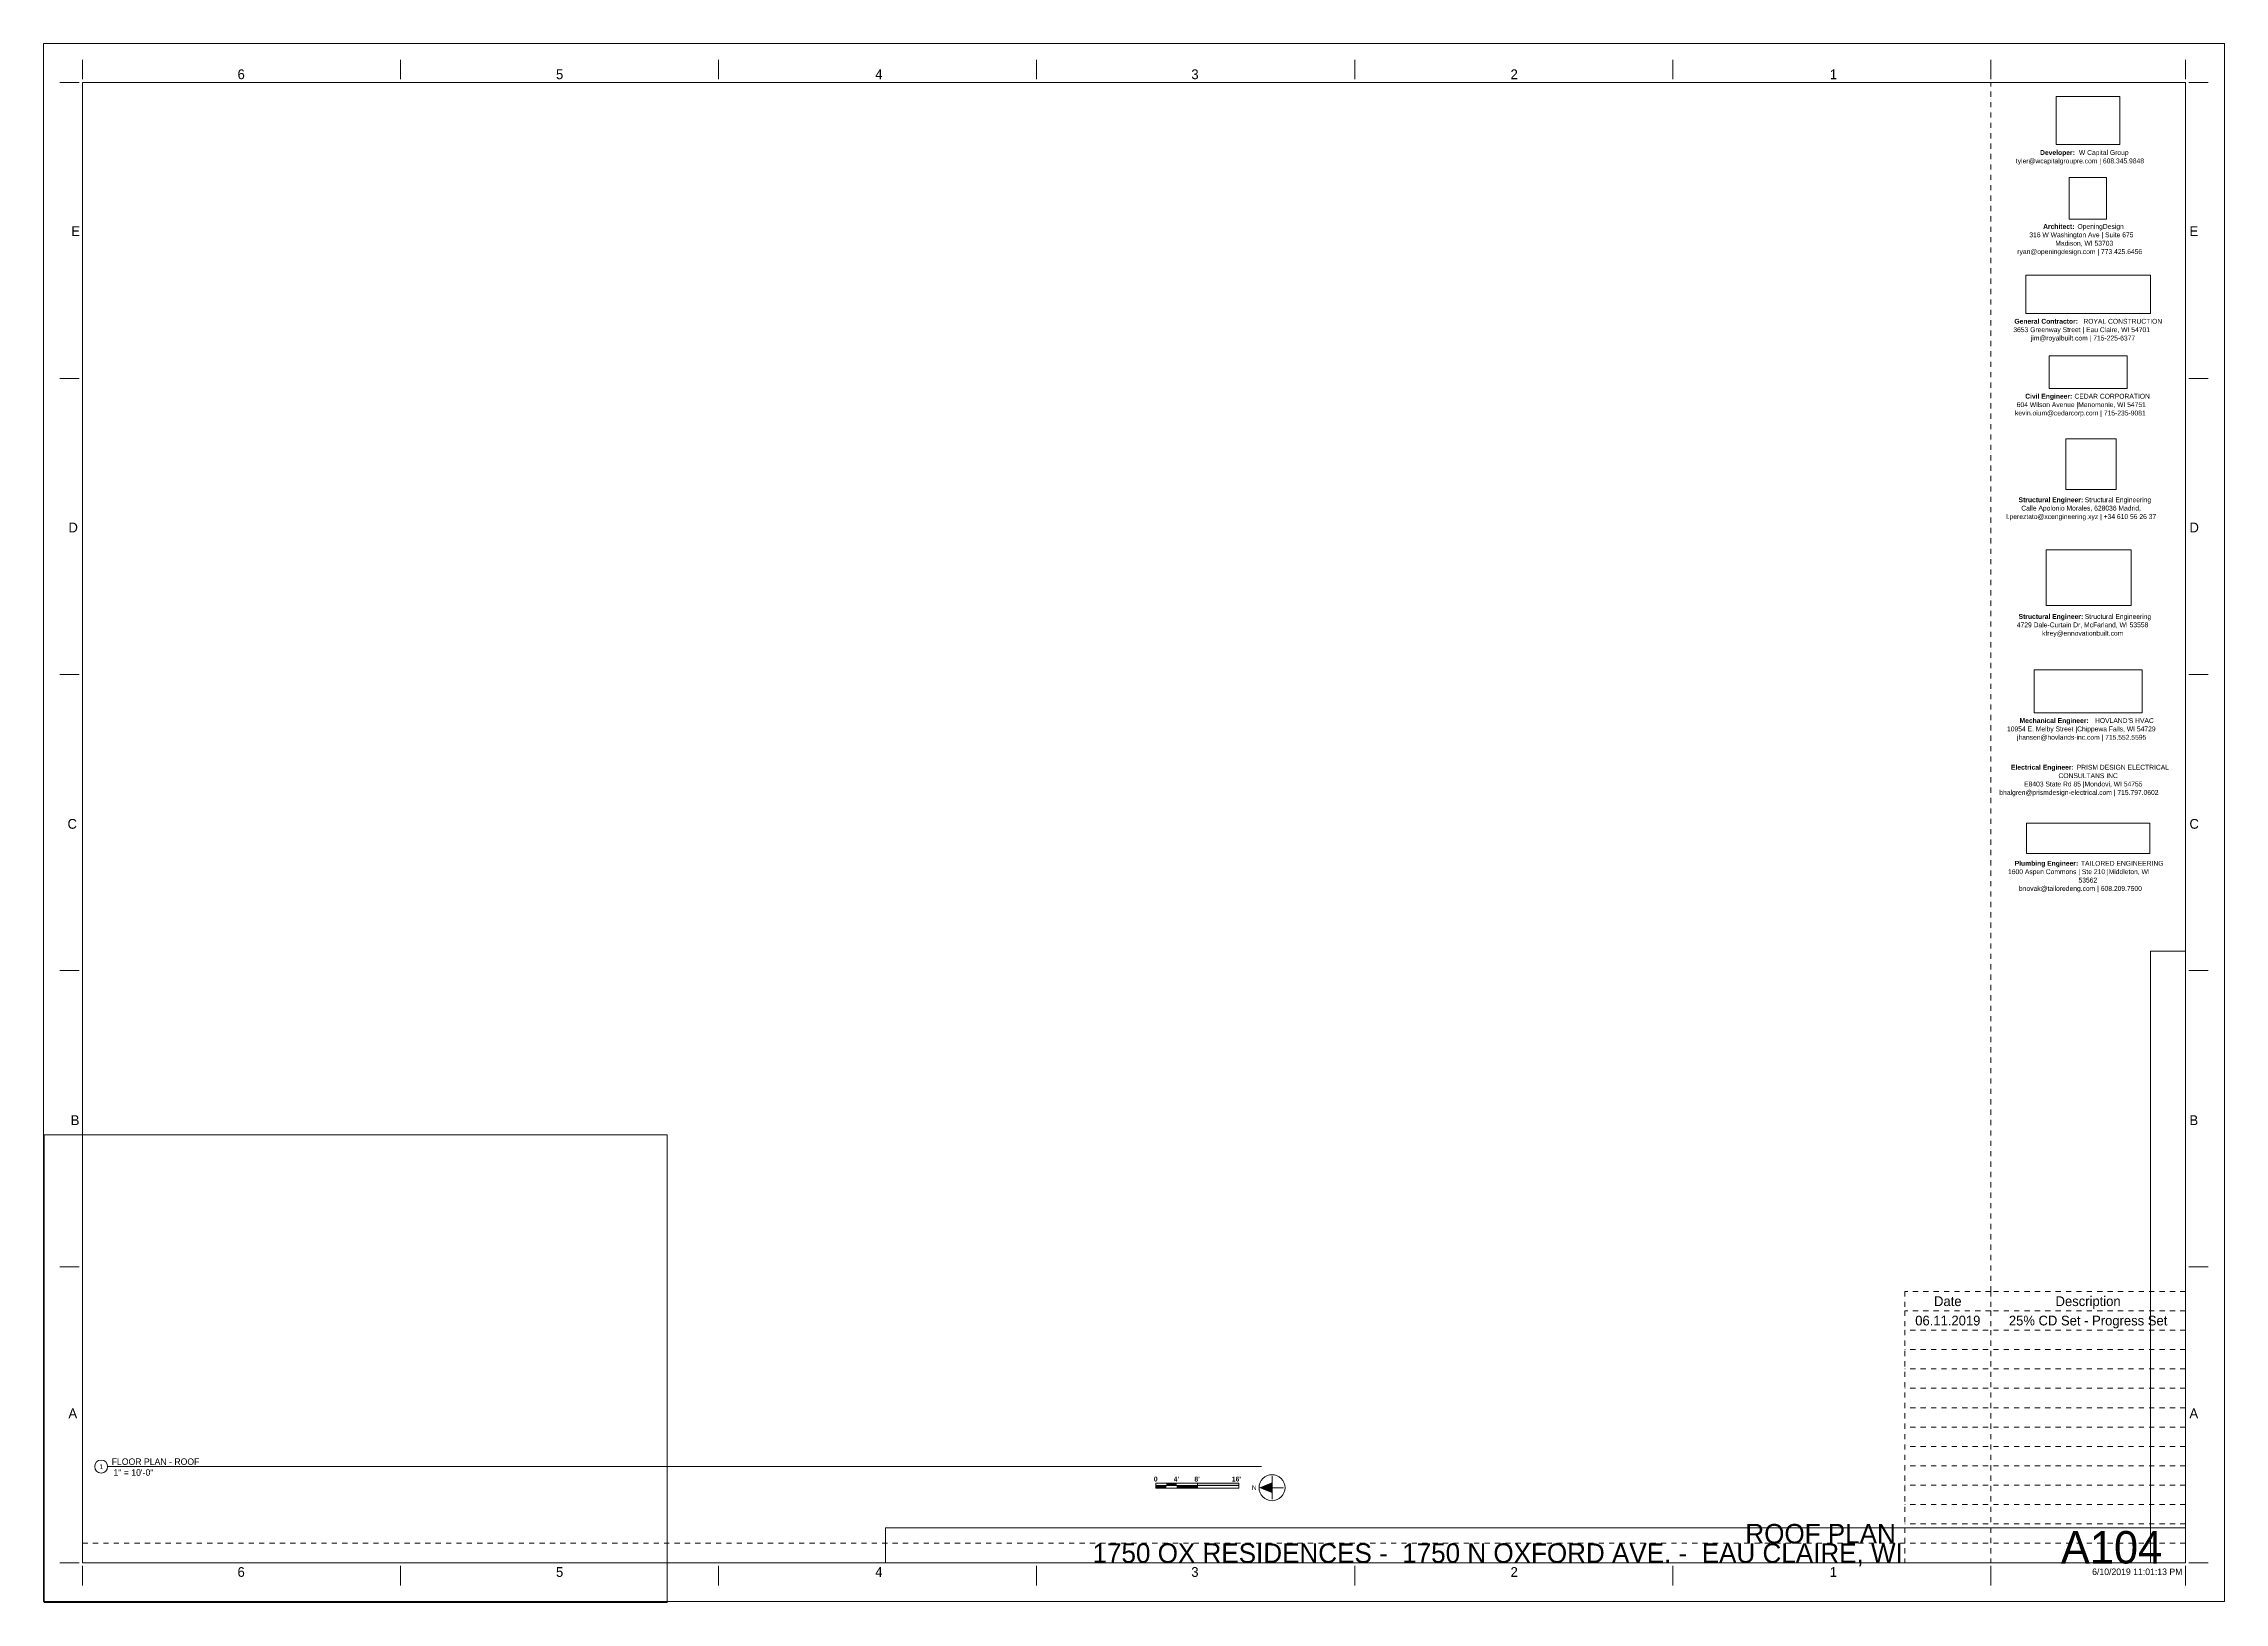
# Paper-space layout 'Layout1' of a CAD drawing. Header units: inches. Extents: x 0 to 42, y 0 to 30.
import ezdxf

# ---------------------------------------------------------------- set-up
doc = ezdxf.new("R2010")
doc.units = ezdxf.units.IN
doc.header["$MEASUREMENT"] = 0
doc.linetypes.add('Dot 1_32_', pattern=[0.03125, 0, -0.03125])
for name, color, linetype, lineweight in [('A-ANNO-NOTE', 131, 'Continuous', 9), ('A-DETL', 90, 'Continuous', 9), ('G-ANNO-SCHD', 231, 'Continuous', 9), ('G-ANNO-TTLB', 6, 'Continuous', 9), ('G-ANNO-TTLB-MEDM', 33, 'Continuous', 20)]:
    doc.layers.add(name, color=color, linetype=linetype, lineweight=lineweight)
doc.layers.add('G-ANNO-NPLT', color=191, linetype='Continuous', plot=False)
doc.styles.add('Arial_2', font='arial.ttf', dxfattribs={"height": 0.09375})
doc.styles.add('Century Gothic_2', font='ufonts.com_century-gothic.ttf', dxfattribs={"height": 0.1875})
doc.styles.add('Century Gothic_3', font='ufonts.com_century-gothic.ttf', dxfattribs={"height": 0.09375})
doc.styles.add('Century Gothic_4', font='ufonts.com_century-gothic.ttf', dxfattribs={"height": 0.125})
doc.styles.add('Century Gothic_5', font='ufonts.com_century-gothic.ttf', dxfattribs={"height": 0.625})
doc.styles.add('Century Gothic_6', font='ufonts.com_century-gothic.ttf', dxfattribs={"height": 0.375})
doc.styles.add('Century Gothic_B_1', font='GOTHICB.TTF', dxfattribs={"height": 0.09375})
picture_1 = doc.add_image_def('image1.jpg', size_in_pixel=(785, 514))
picture_2 = doc.add_image_def('image2.png', size_in_pixel=(300, 300))
picture_3 = doc.add_image_def('image3.jpg', size_in_pixel=(336, 83))
picture_4 = doc.add_image_def('image4.jpg', size_in_pixel=(278, 110))
picture_5 = doc.add_image_def('image5.jpg', size_in_pixel=(302, 126))
picture_6 = doc.add_image_def('image6.jpg', size_in_pixel=(261, 80))
picture_7 = doc.add_image_def('image7.jpg', size_in_pixel=(344, 261))
picture_8 = doc.add_image_def('image8.jpg', size_in_pixel=(547, 610))
picture_9 = doc.add_image_def('image9.jpg', size_in_pixel=(95, 1663))
picture_10 = doc.add_image_def('image10.jpg', size_in_pixel=(3536, 95))

# ---------------------------------------------------------------- blocks, each defined once
blk = doc.blocks.new('OD Title Block - 30x42 - CDs - one-598439-ROOF PLAN')
at = {"layer": 'G-ANNO-TTLB'}
for p, q in [((-0.01, 30.014), (41.99, 30.014)), ((-0.01, 0.014), (-0.01, 30.014)), ((41.99, 0.014), (41.99, 30.014)), ((-0.01, 0.014), (41.99, 0.014))]:
    blk.add_line(p, q, dxfattribs=at)
at = {"layer": 'G-ANNO-TTLB', "linetype": 'Dot 1_32_', "lineweight": 13}
for p, q in [((37.49, 5.989), (37.49, 29.264)), ((0.74, 1.137), (35.905, 1.137))]:
    blk.add_line(p, q, dxfattribs=at)
at = {"layer": 'G-ANNO-TTLB-MEDM'}
for p, q in [((0.74, 29.326), (0.74, 29.701)), ((6.865, 29.326), (6.865, 29.701)), ((12.99, 29.326), (12.99, 29.701)), ((19.115, 29.326), (19.115, 29.701)), ((25.24, 29.326), (25.24, 29.701)), ((31.365, 29.326), (31.365, 29.701)), ((37.49, 29.326), (37.49, 29.701)), ((41.24, 29.326), (41.24, 29.701)), ((0.677, 29.264), (0.302, 29.264)), ((0.74, 29.264), (41.24, 29.264)), ((0.74, 29.264), (0.74, 0.764)), ((41.24, 29.264), (41.24, 0.764)), ((41.302, 29.264), (41.677, 29.264)), ((0.677, 23.564), (0.302, 23.564)), ((41.302, 23.564), (41.677, 23.564)), ((0.677, 17.864), (0.302, 17.864)), ((41.302, 17.864), (41.677, 17.864)), ((0.677, 12.164), (0.302, 12.164)), ((41.302, 12.164), (41.677, 12.164)), ((0.677, 6.464), (0.302, 6.464)), ((41.302, 6.464), (41.677, 6.464)), ((0.677, 0.764), (0.302, 0.764)), ((0.74, 0.764), (41.24, 0.764)), ((0.74, 0.701), (0.74, 0.326)), ((6.865, 0.701), (6.865, 0.326)), ((12.99, 0.701), (12.99, 0.326)), ((19.115, 0.701), (19.115, 0.326)), ((25.24, 0.701), (25.24, 0.326)), ((31.365, 0.701), (31.365, 0.326)), ((37.49, 0.701), (37.49, 0.326)), ((41.24, 0.701), (41.24, 0.326)), ((41.302, 0.764), (41.677, 0.764))]:
    blk.add_line(p, q, dxfattribs=at)
at = {"layer": 'G-ANNO-TTLB', "attachment_point": 1}
for s, insert, char_height, width, style in [('6', (3.725, 29.517), 0.188, 0.17675, 'Century Gothic_2'), ('5', (9.858, 29.517), 0.188, 0.17675, 'Century Gothic_2'), ('4', (16.007, 29.517), 0.188, 0.17675, 'Century Gothic_2'), ('3', (22.094, 29.517), 0.188, 0.17675, 'Century Gothic_2'), ('2', (28.242, 29.517), 0.188, 0.17675, 'Century Gothic_2'), ('1', (34.391, 29.517), 0.188, 0.17675, 'Century Gothic_2'), ('tyler@wcapitalgroupre.com | 608.345.9848', (37.974, 27.802), 0.09375, 3.36141, 'Century Gothic_3'), ('Developer: ', (38.44, 27.964), 0.09375, 0.90584, 'Century Gothic_B_1'), ('W Capital Group', (39.188, 27.964), 0.09375, 1.32878, 'Century Gothic_3'), ('E', (0.523, 26.497), 0.188, 0.17044, 'Century Gothic_2'), ('Architect: ', (38.499, 26.54), 0.09375, 0.80169, 'Century Gothic_B_1'), ('OpeningDesign', (39.16, 26.54), 0.09375, 1.212, 'Century Gothic_3'), ('E', (41.317, 26.497), 0.188, 0.17044, 'Century Gothic_2'), ('ryan@openingdesign.com | 773.425.6456', (38.002, 26.056), 0.09375, 3.21937, 'Century Gothic_3'), ('316 W Washington Ave | Suite 675', (38.233, 26.379), 0.09375, 2.65756, 'Century Gothic_3'), ('Madison, WI 53703', (38.733, 26.217), 0.09375, 1.44556, 'Century Gothic_3'), ('3653 Greenway Street | Eau Claire, WI 54701', (37.925, 24.552), 0.09375, 3.4845, 'Century Gothic_3'), ('General Contractor: ', (37.946, 24.714), 0.09375, 1.60969, 'Century Gothic_B_1'), ('jim@royalbuilt.com | 715-225-6377', (38.263, 24.391), 0.09375, 2.66387, 'Century Gothic_3'), ('ROYAL CONSTRUCTION', (39.274, 24.714), 0.09375, 1.82116, 'Century Gothic_3'), ('604 Wilson Avenue |Menomonie, WI 54751', (37.99, 23.109), 0.09375, 3.32669, 'Century Gothic_3'), ('Civil Engineer: ', (38.154, 23.271), 0.09375, 1.14888, 'Century Gothic_B_1'), ('CEDAR CORPORATION', (39.102, 23.271), 0.09375, 1.78012, 'Century Gothic_3'), ('kevin.oium@cedarcorp.com | 715-235-9081', (37.956, 22.948), 0.09375, 3.40559, 'Century Gothic_3'), ('Structural Engineer: ', (38.026, 21.277), 0.09375, 1.54341, 'Century Gothic_B_1'), ('Calle Apolonio Morales, 628036 Madrid, ', (38.078, 21.116), 0.09375, 3.15309, 'Century Gothic_3'), ('Structural Engineering', (39.3, 21.277), 0.09375, 1.69175, 'Century Gothic_3'), ('D', (0.468, 20.791), 0.188, 0.23672, 'Century Gothic_2'), ('l.pereztato@xcengineering.xyz | +34 610 56 26 37', (37.787, 20.954), 0.09375, 3.81591, 'Century Gothic_3'), ('D', (41.317, 20.791), 0.188, 0.23672, 'Century Gothic_2'), ('Structural Engineer: ', (38.026, 19.03), 0.09375, 1.54341, 'Century Gothic_B_1'), ('Structural Engineering', (39.3, 19.03), 0.09375, 1.69175, 'Century Gothic_3'), ('4729 Dale-Curtain Dr, McFarland, WI 53558', (37.992, 18.869), 0.09375, 3.32037, 'Century Gothic_3'), ('kfrey@ennovationbuilt.com', (38.479, 18.707), 0.09375, 2.13994, 'Century Gothic_3'), ('10954 E. Melby Street |Chippewa Falls, WI 54729', (37.803, 16.865), 0.09375, 3.77487, 'Century Gothic_3'), ('Mechanical Engineer: ', (38.045, 17.026), 0.09375, 1.76119, 'Century Gothic_B_1'), ("HOVLAND'S HVAC", (39.498, 17.026), 0.09375, 1.42663, 'Century Gothic_3'), ('jhansen@hovlands-inc.com | 715.552.5595', (37.996, 16.704), 0.09375, 3.31091, 'Century Gothic_3'), ('Electrical Engineer: ', (37.88, 16.127), 0.09375, 1.53394, 'Century Gothic_B_1'), ('CONSULTANS INC', (38.794, 15.965), 0.09375, 1.37613, 'Century Gothic_3'), ('PRISM DESIGN ELECTRICAL ', (39.146, 16.127), 0.09375, 2.09891, 'Century Gothic_3'), ('bhalgren@prismdesign-electrical.com | 715.797.0602', (37.656, 15.642), 0.09375, 4.13469, 'Century Gothic_3'), ('E8403 State Rd 85 |Mondovi, WI 54755', (38.133, 15.804), 0.09375, 2.9795, 'Century Gothic_3'), ('C', (0.45, 15.084), 0.188, 0.25881, 'Century Gothic_2'), ('C', (41.317, 15.084), 0.188, 0.25881, 'Century Gothic_2'), ('Plumbing Engineer: ', (37.951, 14.277), 0.09375, 1.54656, 'Century Gothic_B_1'), ('1600 Aspen Commons | Ste 210 |Middleton, WI ', (37.823, 14.116), 0.09375, 3.77172, 'Century Gothic_3'), ('53562', (39.18, 13.954), 0.0937, 0.44188, 'Century Gothic_3'), ('TAILORED ENGINEERING', (39.227, 14.277), 0.09375, 1.87166, 'Century Gothic_3'), ('bnovak@tailoredeng.com | 608.209.7500', (38.034, 13.793), 0.09375, 3.21622, 'Century Gothic_3'), ('B', (0.512, 9.378), 0.188, 0.18306, 'Century Gothic_2'), ('B', (41.317, 9.378), 0.188, 0.18306, 'Century Gothic_2'), ('A', (0.468, 3.734), 0.188, 0.23672, 'Century Gothic_2'), ('A', (41.317, 3.734), 0.188, 0.23672, 'Century Gothic_2'), ('6', (3.724, 0.679), 0.188, 0.17675, 'Century Gothic_2'), ('5', (9.858, 0.679), 0.188, 0.17675, 'Century Gothic_2'), ('4', (16.007, 0.679), 0.188, 0.17675, 'Century Gothic_2'), ('3', (22.093, 0.679), 0.188, 0.17675, 'Century Gothic_2'), ('2', (28.242, 0.679), 0.188, 0.17675, 'Century Gothic_2'), ('1', (34.39, 0.679), 0.188, 0.17675, 'Century Gothic_2')]:
    blk.add_mtext(s, dxfattribs=dict(at, insert=insert, char_height=char_height, width=width, style=style))
at = {"layer": 'G-ANNO-TTLB'}
image = blk.add_image(picture_7, insert=(38.752, 28.068), size_in_units=(1.226, 0.93), dxfattribs=at)
image.dxf.flags = 7
image = blk.add_image(picture_8, insert=(38.999, 26.632), size_in_units=(0.719, 0.802), rotation=0, dxfattribs=at)
image.dxf.flags = 7
image = blk.add_image(picture_6, insert=(38.163, 24.818), size_in_units=(2.404, 0.737), dxfattribs=at)
image.dxf.flags = 7
image = blk.add_image(picture_5, insert=(38.612, 23.375), size_in_units=(1.506, 0.628), dxfattribs=at)
image.dxf.flags = 7
image = blk.add_image(picture_2, insert=(38.938, 21.431), size_in_units=(0.97, 0.97), dxfattribs=at)
image.dxf.flags = 7
image = blk.add_image(picture_1, insert=(38.558, 19.194), size_in_units=(1.638, 1.072), dxfattribs=at)
image.dxf.flags = 7
image = blk.add_image(picture_4, insert=(38.326, 17.131), size_in_units=(2.077, 0.822), dxfattribs=at)
image.dxf.flags = 7
image = blk.add_image(picture_3, insert=(38.179, 14.417), size_in_units=(2.372, 0.586), dxfattribs=at)
image.dxf.flags = 7
image = blk.add_image(picture_9, insert=(40.567, 0.764), size_in_units=(0.673, 11.775), dxfattribs=at)
image.dxf.flags = 7
image = blk.add_image(picture_10, insert=(16.203, 0.764), size_in_units=(25.037, 0.673), dxfattribs=at)
image.dxf.flags = 7
blk = doc.blocks.new('Viewport - All On-568496-ROOF PLAN')
at = {"layer": 'G-ANNO-TTLB'}
for start, end in [(360, 180), (180, 360)]:
    blk.add_arc((-0.125, 0), 0.125, start, end, dxfattribs=at)
blk = doc.blocks.new('Graphic Scale - 1in-10ft-530767-ROOF PLAN')
at = {"layer": 'A-ANNO-NOTE'}
for points in [[(-1.2, 0.049), (-1.2, 0), (-1.4, 0), (-1.4, 0.049)], [(0, 0.049), (0, 0), (-0.8, 0), (-0.8, 0.049)], [(-1.4, 0), (-1.4, -0.049), (-1.6, -0.049), (-1.6, 0)], [(-0.8, 0), (-0.8, -0.049), (-1.2, -0.049), (-1.2, 0)]]:
    blk.add_hatch(color=256, dxfattribs=at).paths.add_polyline_path(points, flags=0)
for p, q in [((-1.6, 0.049), (0, 0.049)), ((-1.6, -0.049), (-1.6, 0.049)), ((-0.8, 0.049), (-0.8, -0.049)), ((0, 0.049), (0, -0.049)), ((-1.6, 0), (0, 0)), ((-1.6, -0.049), (0, -0.049))]:
    blk.add_line(p, q, dxfattribs=at)
at = {"layer": 'A-ANNO-NOTE', "attachment_point": 1, "style": 'Century Gothic_B_1'}
for s, insert, char_height, width in [('\\fCentury Gothic|b1|i0|c0|p34|;0', (-1.638, 0.173), 0.09375, 0.09153), ("4'", (-1.255, 0.173), 0.0937, 0.12625), ("8'", (-0.857, 0.173), 0.0937, 0.12625), ("16'", (-0.135, 0.173), 0.0937, 0.21778)]:
    blk.add_mtext(s, dxfattribs=dict(at, insert=insert, char_height=char_height, width=width))
blk = doc.blocks.new('North Arrow - Left-530765-ROOF PLAN')
at = {"layer": 'A-ANNO-NOTE'}
blk.add_hatch(color=256, dxfattribs=at).paths.add_polyline_path([(-0.25, 0), (0, 0.101), (0, -0.101)], flags=0)
for p, q in [((-0.219, 0), (0.219, 0)), ((0, 0.219), (0, -0.219))]:
    blk.add_line(p, q, dxfattribs=at)
blk.add_circle((0, 0), 0.25, dxfattribs=at)
at = {"layer": 'A-ANNO-NOTE', "insert": (-0.39, 0.047), "char_height": 0.0937, "width": 0.09784, "attachment_point": 1, "style": 'Arial_2'}
blk.add_mtext('N', dxfattribs=at)

psp = doc.layouts.get("Layout1")

# ---------------------------------------------------------------- linework, layer by layer
at = {"layer": 'A-DETL', "linetype": 'Dot 1_32_', "lineweight": 13}
for p, q in [((37.49, 5.989), (35.837, 5.989)), ((35.837, 5.989), (35.837, 5.616)), ((41.24, 5.989), (37.49, 5.989)), ((37.49, 5.989), (37.49, 5.616)), ((41.24, 5.989), (41.24, 5.616)), ((37.49, 5.616), (35.837, 5.616)), ((35.837, 5.616), (35.837, 5.242)), ((41.24, 5.616), (37.49, 5.616)), ((37.49, 5.616), (37.49, 5.242)), ((41.24, 5.616), (41.24, 5.242)), ((41.24, 5.242), (35.837, 5.242)), ((35.837, 5.242), (35.837, 0.764)), ((37.49, 5.242), (37.49, 0.764)), ((41.24, 4.869), (35.837, 4.869)), ((41.24, 4.496), (35.837, 4.496)), ((41.24, 4.123), (35.837, 4.123)), ((41.24, 3.749), (35.837, 3.749)), ((41.24, 3.376), (35.837, 3.376)), ((41.24, 3.003), (35.837, 3.003)), ((41.24, 2.63), (35.837, 2.63)), ((41.24, 2.256), (35.837, 2.256)), ((41.24, 1.883), (35.837, 1.883)), ((41.24, 1.51), (35.837, 1.51)), ((41.24, 1.137), (35.837, 1.137))]:
    psp.add_line(p, q, dxfattribs=at)
at = {"layer": 'G-ANNO-NPLT', "lineweight": 9}
psp.add_line((1.223, 2.615), (23.443, 2.615), dxfattribs=at)

# ---------------------------------------------------------------- block references
at = {"layer": 'A-ANNO-NOTE'}
for name, p in [('Graphic Scale - 1in-10ft-530767-ROOF PLAN', (23.01, 2.248)), ('North Arrow - Left-530765-ROOF PLAN', (23.648, 2.208))]:
    psp.add_blockref(name, p, dxfattribs=at)
at = {"layer": 'G-ANNO-TTLB'}
for name, p in [('OD Title Block - 30x42 - CDs - one-598439-ROOF PLAN', (0, 0)), ('Viewport - All On-568496-ROOF PLAN', (1.223, 2.615))]:
    psp.add_blockref(name, p, dxfattribs=at)

# ---------------------------------------------------------------- texts
at = {"layer": 'G-ANNO-SCHD', "color": 147, "char_height": 0.1875, "attachment_point": 2, "line_spacing_factor": 0.984502, "style": 'Century Gothic_2'}
for s, insert, width in [('Date', (36.663, 5.893), 0.73997), ('Description', (39.365, 5.893), 1.66316), ('06.11.2019', (36.663, 5.52), 1.54101), ('25% CD Set - Progress Set', (39.365, 5.52), 3.71158)]:
    psp.add_mtext(s, dxfattribs=dict(at, insert=insert, width=width))
at = {"layer": 'G-ANNO-TTLB', "attachment_point": 1}
for s, insert, char_height, width, style in [('1', (1.063, 2.659), 0.0937, 0.08837, 'Century Gothic_3'), ('FLOOR PLAN - ROOF', (1.3, 2.772), 0.125, 2.0705, 'Century Gothic_4'), (' 1" = 10\'-0"', (1.289, 2.563), 0.125, 1.01947, 'Century Gothic_4'), ('ROOF PLAN', (32.764, 1.51), 0.375, 3.55709, 'Century Gothic_6'), ('1750 OX RESIDENCES -  1750 N OXFORD AVE. -  EAU CLAIRE, WI', (20.191, 1.136), 0.375, 18.79547, 'Century Gothic_6')]:
    psp.add_mtext(s, dxfattribs=dict(at, insert=insert, char_height=char_height, width=width, style=style))

# ---------------------------------------------------------------- viewports
at = {"layer": '0'}
psp.add_viewport(center=(6, 4.5), size=(12, 9), view_center_point=(6, 4.5), view_height=12, dxfattribs=at)

# ---------------------------------------------------------------- next in the draw order: texts
at = {"layer": 'G-ANNO-TTLB', "insert": (41.181, 0.652), "char_height": 0.125, "width": 2.2037, "attachment_point": 3, "line_spacing_factor": 0.984502, "style": 'Century Gothic_4', "bg_fill": 3, "box_fill_scale": 1.25, "bg_fill_color": 256, "bg_fill_true_color": 13158600, "bg_fill_transparency": 0}
psp.add_mtext('6/10/2019 11:01:13 PM', dxfattribs=at)

# ---------------------------------------------------------------- next in the draw order: linework, layer by layer
at = {"layer": 'A-DETL', "linetype": 'Dot 1_32_', "lineweight": 13}
for p, q in [((41.24, 5.242), (41.24, 0.764)), ((41.24, 0.764), (35.837, 0.764))]:
    psp.add_line(p, q, dxfattribs=at)

# ---------------------------------------------------------------- next in the draw order: texts
at = {"layer": 'G-ANNO-TTLB', "insert": (38.841, 1.373), "char_height": 0.625, "width": 2.52816, "attachment_point": 1, "style": 'Century Gothic_5'}
psp.add_mtext('A104', dxfattribs=at)

doc.saveas('drawing.dxf')
